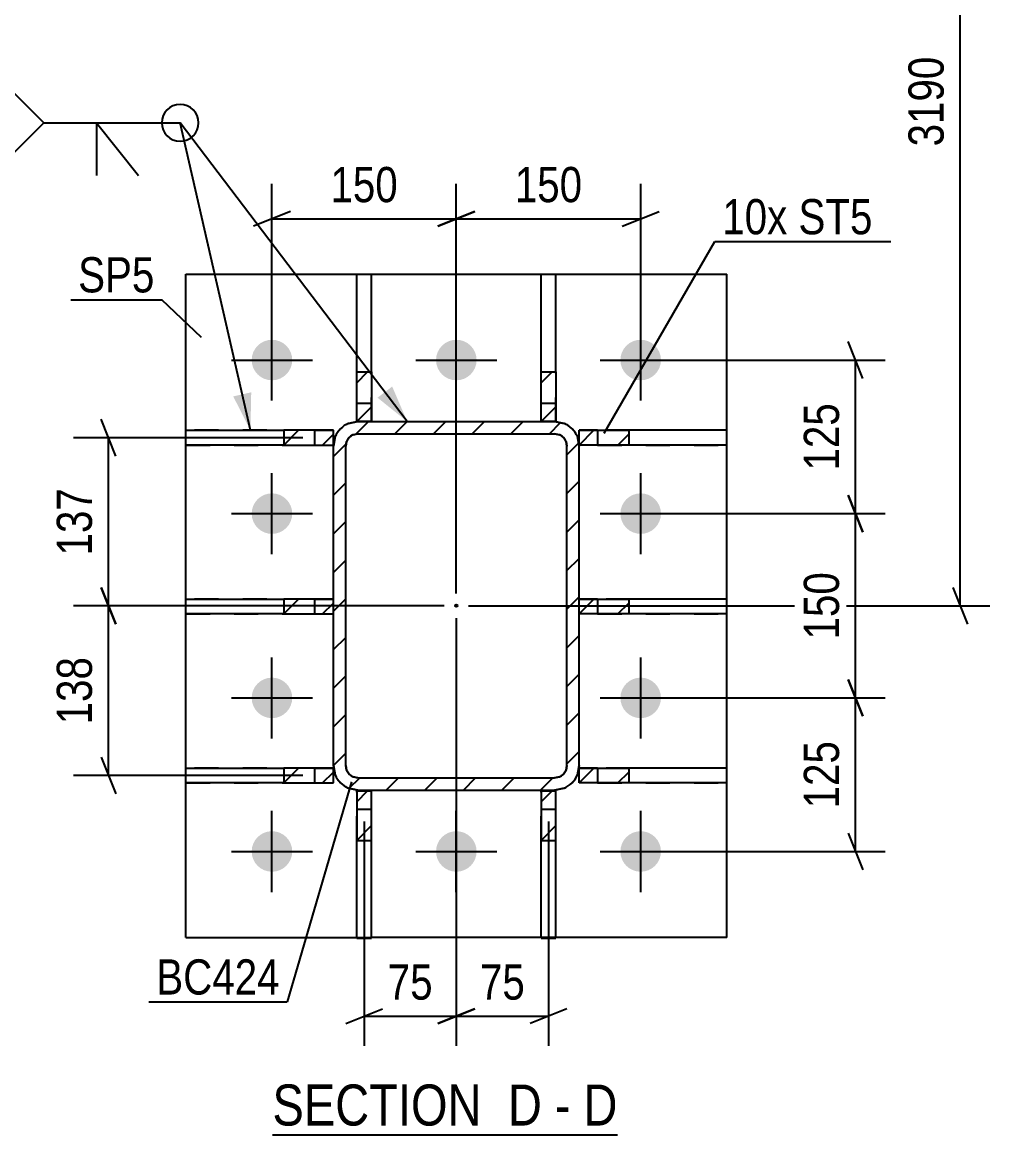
# Model space of a CAD drawing. Header units: millimetres. Extents: x 0 to 1189, y 0 to 841.
# Drawn here: x 419.3 to 498, y 659.9 to 750.4 of the extents above; entities that cross this region are included whole.
import ezdxf

# ---------------------------------------------------------------- set-up
doc = ezdxf.new("R2010")
doc.units = ezdxf.units.MM
doc.linetypes.add('DXK_LINE_DOT2', pattern=[3.9198, 1.9599, -1.9599])
doc.linetypes.add('DXK_LINE_DOT3', pattern=[5.9187, 2.979, -0.9799, 0.9799, -0.9799])
doc.styles.add('Arial', font='ARIAL.TTF', dxfattribs={"height": 0.2})
doc.styles.add('Arial Narrow', font='ARIALN.TTF', dxfattribs={"height": 0.2})

# ---------------------------------------------------------------- blocks, each defined once
blk = doc.blocks.new('Unknown-761549426-13 - 27778')
at = {"color": 6, "linetype": 'Continuous'}
blk.add_line((439.692, 659.895), (467.762, 659.895), dxfattribs=at)
at = {"color": 0, "linetype": 'Continuous'}
for points in [[(457.8, 660.645), (457.8, 664.145), (439.692, 664.145), (439.692, 660.645)], [(461.619, 660.645), (461.619, 664.145), (458.85, 664.145), (458.85, 660.645)], [(463.944, 660.645), (463.944, 664.145), (462.669, 664.145), (462.669, 660.645)], [(467.762, 660.645), (467.762, 664.145), (464.994, 664.145), (464.994, 660.645)]]:
    blk.add_wipeout(points, dxfattribs=at)
at = {"color": 7, "linetype": 'Continuous', "style": 'Arial Narrow'}
for s, height, p in [('SECTION ', 3.3405, (439.692, 660.645)), ('D', 3.34, (458.85, 660.645)), ('D', 3.34, (464.994, 660.645)), ('-', 3.34, (462.669, 660.645))]:
    blk.add_text(s, height=height, dxfattribs=at).set_placement(p)
blk = doc.blocks.new('Part-761549426-27790 - 27778')
at = {"linetype": 'Continuous'}
h = blk.add_hatch(dxfattribs=at)
h.set_pattern_fill('', scale=0.7, style=0, pattern_type=0)
h.set_pattern_definition([(45, (444.6498, 689.953), (-1.57154, 1.57154), [])])
h.paths.add_polyline_path([(444.65, 715.953), (444.65, 689.953), (444.802, 689.188), (445.236, 688.539), (445.884, 688.105), (446.65, 687.953), (462.65, 687.953), (463.415, 688.105), (464.064, 688.539), (464.498, 689.188), (464.65, 689.953), (464.65, 715.953), (464.498, 716.718), (464.064, 717.367), (463.415, 717.801), (462.65, 717.953), (446.65, 717.953), (445.884, 717.801), (445.236, 717.367), (444.802, 716.718)])
h.paths.add_polyline_path([(445.943, 716.66), (446.267, 716.877), (446.65, 716.953), (462.65, 716.953), (463.032, 716.877), (463.357, 716.66), (463.574, 716.336), (463.65, 715.953), (463.65, 689.953), (463.574, 689.57), (463.357, 689.246), (463.032, 689.029), (462.65, 688.953), (446.65, 688.953), (446.267, 689.029), (445.943, 689.246), (445.726, 689.57), (445.65, 689.953), (445.65, 715.953), (445.726, 716.336)])
blk.add_hatch(color=246, dxfattribs=at).paths.add_polyline_path([(454.65, 702.853, -1), (454.65, 703.053, -1)])
at = {"color": 7, "linetype": 'DXK_LINE_DOT2'}
for p, q in [((445.884, 717.801), (446.65, 717.953)), ((446.65, 717.953), (462.65, 717.953)), ((462.65, 717.953), (463.415, 717.801)), ((444.65, 715.953), (444.802, 716.719)), ((445.726, 716.336), (445.65, 715.953)), ((446.65, 716.953), (446.267, 716.877)), ((446.65, 716.953), (462.65, 716.953)), ((463.032, 716.877), (462.65, 716.953)), ((463.65, 715.953), (463.574, 716.336)), ((464.498, 716.719), (464.65, 715.953)), ((444.65, 689.953), (444.65, 715.953)), ((445.65, 689.953), (445.65, 715.953)), ((463.65, 689.953), (463.65, 715.953)), ((464.65, 689.953), (464.65, 715.953)), ((444.802, 689.188), (444.65, 689.953)), ((445.65, 689.953), (445.726, 689.57)), ((463.574, 689.57), (463.65, 689.953)), ((464.65, 689.953), (464.498, 689.188)), ((446.267, 689.029), (446.65, 688.953)), ((446.65, 688.953), (462.65, 688.953)), ((462.65, 688.953), (463.032, 689.029)), ((446.65, 687.953), (445.884, 688.105)), ((446.65, 687.953), (462.65, 687.953)), ((463.415, 688.105), (462.65, 687.953))]:
    blk.add_line(p, q, dxfattribs=at)
at = {"color": 2, "linetype": 'Continuous'}
for p, q in [((446.65, 717.953), (445.884, 717.801)), ((446.65, 717.953), (446.65, 717.953)), ((446.65, 717.953), (462.65, 717.953)), ((462.65, 717.953), (462.65, 717.953)), ((463.415, 717.801), (462.65, 717.953)), ((444.802, 716.718), (444.65, 715.953)), ((445.65, 715.953), (445.726, 716.336)), ((446.267, 716.877), (446.65, 716.953)), ((446.65, 716.953), (446.65, 716.953)), ((446.65, 716.953), (462.65, 716.953)), ((462.65, 716.953), (462.65, 716.953)), ((462.65, 716.953), (463.032, 716.877)), ((463.574, 716.336), (463.65, 715.953)), ((464.65, 715.953), (464.498, 716.718)), ((444.65, 715.953), (444.65, 715.953)), ((444.65, 689.953), (444.65, 715.953)), ((445.65, 715.953), (445.65, 715.953)), ((445.65, 689.953), (445.65, 715.953)), ((463.65, 715.953), (463.65, 715.953)), ((463.65, 689.953), (463.65, 715.953)), ((464.65, 715.953), (464.65, 715.953)), ((464.65, 689.953), (464.65, 715.953)), ((444.65, 689.953), (444.65, 689.953)), ((444.65, 689.953), (444.802, 689.188)), ((445.65, 689.953), (445.65, 689.953)), ((445.726, 689.57), (445.65, 689.953)), ((463.65, 689.953), (463.574, 689.57)), ((463.65, 689.953), (463.65, 689.953)), ((464.498, 689.188), (464.65, 689.953)), ((464.65, 689.953), (464.65, 689.953)), ((446.65, 688.953), (446.267, 689.029)), ((446.65, 688.953), (446.65, 688.953)), ((446.65, 688.953), (462.65, 688.953)), ((463.032, 689.029), (462.65, 688.953)), ((462.65, 688.953), (462.65, 688.953)), ((445.884, 688.105), (446.65, 687.953)), ((446.65, 687.953), (446.65, 687.953)), ((446.65, 687.953), (462.65, 687.953)), ((462.65, 687.953), (463.415, 688.105)), ((462.65, 687.953), (462.65, 687.953))]:
    blk.add_line(p, q, dxfattribs=at)
at = {"color": 7, "linetype": 'DXK_LINE_DOT3'}
blk.add_line((454.65, 702.953), (454.65, 702.953), dxfattribs=at)
at = {"color": 246, "linetype": 'DXK_LINE_DOT2'}
blk.add_line((454.65, 702.953), (454.65, 702.953), dxfattribs=at)
at = {"color": 246, "linetype": 'Continuous'}
blk.add_circle((454.65, 702.953), 0.1, dxfattribs=at)
at = {"color": 7, "linetype": 'DXK_LINE_DOT2'}
for centre, radius, start, end in [((446.65, 715.953), 2, 112.5, 157.5), ((462.65, 715.953), 2, 22.5, 67.5), ((446.65, 715.953), 1, 112.5, 157.5), ((462.65, 715.953), 1, 22.5, 67.5), ((446.65, 689.953), 2, 202.5, 247.5), ((446.65, 689.953), 1, 202.5, 247.5), ((462.65, 689.953), 1, 292.5, 337.5), ((462.65, 689.953), 2, 292.5, 337.5)]:
    blk.add_arc(centre, radius, start, end, dxfattribs=at)
at = {"color": 2, "linetype": 'Continuous'}
for centre, radius, start, end in [((446.65, 715.953), 2, 112.5, 157.5), ((462.65, 715.953), 2, 22.5, 67.5), ((446.65, 715.953), 1, 112.5, 157.5), ((462.65, 715.953), 1, 22.5, 67.5), ((446.65, 689.953), 2, 202.5, 247.5), ((446.65, 689.953), 1, 202.5, 247.5), ((462.65, 689.953), 1, 292.5, 337.5), ((462.65, 689.953), 2, 292.5, 337.5)]:
    blk.add_arc(centre, radius, start, end, dxfattribs=at)
blk = doc.blocks.new('Part-761549426-27815 - 27778')
at = {"color": 2, "linetype": 'Continuous'}
for p, q in [((432.65, 675.953), (432.65, 729.953)), ((432.65, 729.953), (476.65, 729.953)), ((476.65, 675.953), (476.65, 729.953)), ((432.65, 675.953), (446.55, 675.953)), ((461.55, 675.953), (447.75, 675.953)), ((476.65, 675.953), (462.75, 675.953))]:
    blk.add_line(p, q, dxfattribs=at)
at = {"color": 7, "linetype": 'DXK_LINE_DOT2'}
for p, q in [((446.55, 675.953), (447.75, 675.953)), ((462.75, 675.953), (461.55, 675.953))]:
    blk.add_line(p, q, dxfattribs=at)
blk = doc.blocks.new('Part-761549426-27838 - 27778')
at = {"linetype": 'Continuous'}
h = blk.add_hatch(dxfattribs=at)
h.set_pattern_fill('', scale=0.7, style=0, pattern_type=0)
h.set_pattern_definition([(45, (461.5498, 683.8562), (-1.5715, 1.5715), [])])
h.paths.add_polyline_path([(461.55, 687.884), (461.55, 683.856), (462.75, 683.856), (462.75, 687.884)])
at = {"color": 2, "linetype": 'Continuous'}
for p, q in [((461.55, 687.884), (461.55, 687.885)), ((461.55, 687.884), (461.55, 683.856)), ((461.55, 687.884), (462.75, 687.884)), ((462.75, 687.884), (462.75, 687.885)), ((462.75, 683.856), (462.75, 687.884)), ((461.55, 675.885), (461.55, 683.856)), ((461.55, 683.856), (462.75, 683.856)), ((462.75, 675.885), (462.75, 683.856)), ((461.55, 675.885), (462.75, 675.885))]:
    blk.add_line(p, q, dxfattribs=at)
at = {"color": 7, "linetype": 'DXK_LINE_DOT2'}
for p, q in [((461.55, 687.885), (462.75, 687.885)), ((461.55, 683.856), (461.55, 687.884)), ((462.75, 683.856), (462.75, 687.884)), ((461.55, 686.385), (462.75, 686.385))]:
    blk.add_line(p, q, dxfattribs=at)
blk = doc.blocks.new('Part-761549426-27839 - 27778')
at = {"linetype": 'Continuous'}
h = blk.add_hatch(dxfattribs=at)
h.set_pattern_fill('', scale=0.7, style=0, pattern_type=0)
h.set_pattern_definition([(45, (446.5498, 683.8562), (-1.5715, 1.5715), [])])
h.paths.add_polyline_path([(446.55, 687.884), (446.55, 683.856), (447.75, 683.856), (447.75, 687.884)])
at = {"color": 2, "linetype": 'Continuous'}
for p, q in [((446.55, 687.884), (446.55, 687.885)), ((446.55, 687.884), (446.55, 683.856)), ((446.55, 687.884), (447.75, 687.884)), ((447.75, 687.884), (447.75, 687.885)), ((447.75, 683.856), (447.75, 687.884)), ((446.55, 675.885), (446.55, 683.856)), ((446.55, 683.856), (447.75, 683.856)), ((447.75, 675.885), (447.75, 683.856)), ((446.55, 675.885), (447.75, 675.885))]:
    blk.add_line(p, q, dxfattribs=at)
at = {"color": 7, "linetype": 'DXK_LINE_DOT2'}
for p, q in [((446.55, 687.885), (447.75, 687.885)), ((446.55, 683.856), (446.55, 687.884)), ((447.75, 683.856), (447.75, 687.884)), ((446.55, 686.385), (447.75, 686.385))]:
    blk.add_line(p, q, dxfattribs=at)
blk = doc.blocks.new('Part-761549426-27840 - 27778')
at = {"linetype": 'Continuous'}
h = blk.add_hatch(dxfattribs=at)
h.set_pattern_fill('', scale=0.7, style=0, pattern_type=0)
h.set_pattern_definition([(45, (461.5498, 717.953), (-1.5715, 1.5715), [])])
h.paths.add_polyline_path([(461.55, 721.982), (461.55, 717.953), (462.75, 717.953), (462.75, 721.982)])
at = {"color": 2, "linetype": 'Continuous'}
for p, q in [((461.55, 729.953), (462.75, 729.953)), ((461.55, 721.982), (461.55, 729.953)), ((462.75, 721.982), (462.75, 729.953)), ((461.55, 717.953), (461.55, 721.982)), ((461.55, 721.982), (462.75, 721.982)), ((462.75, 721.982), (462.75, 717.953)), ((461.55, 717.953), (461.55, 717.953)), ((462.75, 717.953), (461.55, 717.953)), ((462.75, 717.953), (462.75, 717.953))]:
    blk.add_line(p, q, dxfattribs=at)
at = {"color": 7, "linetype": 'DXK_LINE_DOT2'}
for p, q in [((461.55, 717.953), (461.55, 721.982)), ((462.75, 717.953), (462.75, 721.982)), ((461.55, 719.453), (462.75, 719.453)), ((462.75, 717.953), (461.55, 717.953))]:
    blk.add_line(p, q, dxfattribs=at)
blk = doc.blocks.new('Part-761549426-27841 - 27778')
at = {"linetype": 'Continuous'}
h = blk.add_hatch(dxfattribs=at)
h.set_pattern_fill('', scale=0.7, style=0, pattern_type=0)
h.set_pattern_definition([(45, (446.5498, 717.953), (-1.5715, 1.5715), [])])
h.paths.add_polyline_path([(446.55, 721.982), (446.55, 717.953), (447.75, 717.953), (447.75, 721.982)])
at = {"color": 2, "linetype": 'Continuous'}
for p, q in [((446.55, 729.953), (447.75, 729.953)), ((446.55, 721.982), (446.55, 729.953)), ((447.75, 721.982), (447.75, 729.953)), ((446.55, 717.953), (446.55, 721.982)), ((446.55, 721.982), (447.75, 721.982)), ((447.75, 721.982), (447.75, 717.953)), ((446.55, 717.953), (446.55, 717.953)), ((447.75, 717.953), (446.55, 717.953)), ((447.75, 717.953), (447.75, 717.953))]:
    blk.add_line(p, q, dxfattribs=at)
at = {"color": 7, "linetype": 'DXK_LINE_DOT2'}
for p, q in [((446.55, 717.953), (446.55, 721.982)), ((447.75, 717.953), (447.75, 721.982)), ((446.55, 719.453), (447.75, 719.453)), ((447.75, 717.953), (446.55, 717.953))]:
    blk.add_line(p, q, dxfattribs=at)
blk = doc.blocks.new('Part-761549426-27842 - 27778')
at = {"linetype": 'Continuous'}
h = blk.add_hatch(dxfattribs=at)
h.set_pattern_fill('', scale=0.7, style=0, pattern_type=0)
h.set_pattern_definition([(45, (440.6208, 702.2845), (-1.5715, 1.5715), [])])
h.paths.add_polyline_path([(440.621, 703.484), (440.621, 702.284), (444.65, 702.284), (444.65, 703.484)])
at = {"color": 2, "linetype": 'Continuous'}
for p, q in [((432.65, 703.485), (440.621, 703.484)), ((432.65, 702.285), (432.65, 703.485)), ((444.65, 703.484), (440.621, 703.484)), ((440.621, 703.484), (440.621, 702.284)), ((444.65, 703.484), (444.65, 703.485)), ((444.65, 702.284), (444.65, 703.484)), ((440.621, 702.284), (432.65, 702.285)), ((440.621, 702.284), (444.65, 702.284)), ((444.65, 702.285), (444.65, 702.284))]:
    blk.add_line(p, q, dxfattribs=at)
at = {"color": 7, "linetype": 'DXK_LINE_DOT2'}
for p, q in [((443.15, 703.485), (432.65, 703.485)), ((443.15, 702.285), (443.15, 703.485)), ((443.15, 703.485), (444.65, 703.485)), ((444.65, 702.285), (444.65, 703.484)), ((432.65, 702.285), (443.15, 702.285)), ((443.15, 702.285), (444.65, 702.285))]:
    blk.add_line(p, q, dxfattribs=at)
blk = doc.blocks.new('Part-761549426-27843 - 27778')
at = {"linetype": 'Continuous'}
h = blk.add_hatch(dxfattribs=at)
h.set_pattern_fill('', scale=0.7, style=0, pattern_type=0)
h.set_pattern_definition([(45, (440.6205, 716.0345), (-1.5715, 1.5715), [])])
h.paths.add_polyline_path([(440.62, 717.234), (440.62, 716.034), (444.65, 716.034), (444.65, 717.234)])
at = {"color": 2, "linetype": 'Continuous'}
for p, q in [((432.65, 717.235), (440.62, 717.234)), ((432.65, 716.035), (432.65, 717.235)), ((444.65, 717.234), (440.62, 717.234)), ((440.62, 717.234), (440.62, 716.034)), ((444.65, 717.234), (444.65, 717.235)), ((444.65, 716.034), (444.65, 717.234)), ((440.62, 716.034), (432.65, 716.035)), ((440.62, 716.034), (444.65, 716.034)), ((444.65, 716.035), (444.65, 716.034))]:
    blk.add_line(p, q, dxfattribs=at)
at = {"color": 7, "linetype": 'DXK_LINE_DOT2'}
for p, q in [((443.15, 717.235), (432.65, 717.235)), ((443.15, 716.035), (443.15, 717.235)), ((443.15, 717.235), (444.65, 717.235)), ((444.65, 716.035), (444.65, 717.234)), ((432.65, 716.035), (443.15, 716.035)), ((443.15, 716.035), (444.65, 716.035))]:
    blk.add_line(p, q, dxfattribs=at)
blk = doc.blocks.new('Part-761549426-27844 - 27778')
at = {"linetype": 'Continuous'}
h = blk.add_hatch(dxfattribs=at)
h.set_pattern_fill('', scale=0.7, style=0, pattern_type=0)
h.set_pattern_definition([(45, (440.621, 688.5345), (-1.5715, 1.5715), [])])
h.paths.add_polyline_path([(440.621, 689.734), (440.621, 688.534), (444.65, 688.534), (444.65, 689.734)])
at = {"color": 2, "linetype": 'Continuous'}
for p, q in [((432.65, 689.735), (440.621, 689.734)), ((432.65, 688.535), (432.65, 689.735)), ((444.65, 689.734), (440.621, 689.734)), ((440.621, 689.734), (440.621, 688.534)), ((444.65, 689.734), (444.65, 689.735)), ((444.65, 688.534), (444.65, 689.734)), ((440.621, 688.534), (432.65, 688.535)), ((440.621, 688.534), (444.65, 688.534)), ((444.65, 688.535), (444.65, 688.534))]:
    blk.add_line(p, q, dxfattribs=at)
at = {"color": 7, "linetype": 'DXK_LINE_DOT2'}
for p, q in [((443.15, 689.735), (432.65, 689.735)), ((443.15, 688.535), (443.15, 689.735)), ((443.15, 689.735), (444.65, 689.735)), ((444.65, 688.535), (444.65, 689.734)), ((432.65, 688.535), (443.15, 688.535)), ((443.15, 688.535), (444.65, 688.535))]:
    blk.add_line(p, q, dxfattribs=at)
blk = doc.blocks.new('Part-761549426-27845 - 27778')
at = {"linetype": 'Continuous'}
h = blk.add_hatch(dxfattribs=at)
h.set_pattern_fill('', scale=0.7, style=0, pattern_type=0)
h.set_pattern_definition([(45, (464.6498, 702.2845), (-1.5715, 1.5715), [])])
h.paths.add_polyline_path([(464.65, 703.484), (464.65, 702.284), (468.679, 702.284), (468.679, 703.484)])
at = {"color": 2, "linetype": 'Continuous'}
for p, q in [((464.65, 703.484), (464.65, 703.485)), ((464.65, 702.284), (464.65, 703.484)), ((464.65, 703.484), (468.679, 703.484)), ((476.65, 703.485), (468.679, 703.484)), ((468.679, 703.484), (468.679, 702.284)), ((476.65, 702.285), (476.65, 703.485)), ((464.65, 702.284), (464.65, 702.285)), ((468.679, 702.284), (464.65, 702.284)), ((476.65, 702.285), (468.679, 702.284))]:
    blk.add_line(p, q, dxfattribs=at)
at = {"color": 7, "linetype": 'DXK_LINE_DOT2'}
for p, q in [((466.15, 703.485), (464.65, 703.485)), ((464.65, 702.285), (464.65, 703.484)), ((466.15, 703.485), (466.15, 702.285)), ((476.65, 703.485), (466.15, 703.485)), ((466.15, 702.285), (464.65, 702.285)), ((466.15, 702.285), (476.65, 702.285))]:
    blk.add_line(p, q, dxfattribs=at)
blk = doc.blocks.new('Part-761549426-27846 - 27778')
at = {"linetype": 'Continuous'}
h = blk.add_hatch(dxfattribs=at)
h.set_pattern_fill('', scale=0.7, style=0, pattern_type=0)
h.set_pattern_definition([(45, (464.6498, 716.0345), (-1.5715, 1.5715), [])])
h.paths.add_polyline_path([(464.65, 717.234), (464.65, 716.034), (468.679, 716.034), (468.679, 717.234)])
at = {"color": 2, "linetype": 'Continuous'}
for p, q in [((464.65, 717.234), (464.65, 717.235)), ((464.65, 716.034), (464.65, 717.234)), ((464.65, 717.234), (468.679, 717.234)), ((476.65, 717.235), (468.679, 717.234)), ((468.679, 717.234), (468.679, 716.034)), ((476.65, 716.035), (476.65, 717.235)), ((464.65, 716.034), (464.65, 716.035)), ((468.679, 716.034), (464.65, 716.034)), ((476.65, 716.035), (468.679, 716.034))]:
    blk.add_line(p, q, dxfattribs=at)
at = {"color": 7, "linetype": 'DXK_LINE_DOT2'}
for p, q in [((466.15, 717.235), (464.65, 717.235)), ((464.65, 716.035), (464.65, 717.234)), ((466.15, 717.235), (466.15, 716.035)), ((476.65, 717.235), (466.15, 717.235)), ((466.15, 716.035), (464.65, 716.035)), ((466.15, 716.035), (476.65, 716.035))]:
    blk.add_line(p, q, dxfattribs=at)
blk = doc.blocks.new('Part-761549426-27847 - 27778')
at = {"linetype": 'Continuous'}
h = blk.add_hatch(dxfattribs=at)
h.set_pattern_fill('', scale=0.7, style=0, pattern_type=0)
h.set_pattern_definition([(45, (464.6498, 688.5345), (-1.5715, 1.5715), [])])
h.paths.add_polyline_path([(464.65, 689.734), (464.65, 688.534), (468.678, 688.534), (468.679, 689.734)])
at = {"color": 2, "linetype": 'Continuous'}
for p, q in [((464.65, 689.734), (464.65, 689.735)), ((464.65, 688.534), (464.65, 689.734)), ((464.65, 689.734), (468.679, 689.734)), ((468.679, 689.734), (468.678, 688.534)), ((476.65, 689.735), (468.679, 689.734)), ((476.65, 688.535), (476.65, 689.735)), ((464.65, 688.534), (464.65, 688.535)), ((468.678, 688.534), (464.65, 688.534)), ((476.65, 688.535), (468.678, 688.534))]:
    blk.add_line(p, q, dxfattribs=at)
at = {"color": 7, "linetype": 'DXK_LINE_DOT2'}
for p, q in [((466.15, 689.735), (464.65, 689.735)), ((464.65, 688.535), (464.65, 689.734)), ((466.15, 689.735), (466.15, 688.535)), ((476.65, 689.735), (466.15, 689.735)), ((466.15, 688.535), (464.65, 688.535)), ((466.15, 688.535), (476.65, 688.535))]:
    blk.add_line(p, q, dxfattribs=at)
blk = doc.blocks.new('Bolt-761549426-27863 - 27778')
at = {"linetype": 'Continuous'}
for points in [[(438, 722.953, -1), (441.3, 722.953, -1)], [(453, 722.953, -1), (456.3, 722.953, -1)], [(468, 722.953, -1), (471.3, 722.953, -1)], [(438, 710.453, -1), (441.3, 710.453, -1)], [(468, 710.453, -1), (471.3, 710.453, -1)], [(438, 695.453, -1), (441.3, 695.453, -1)], [(468, 695.453, -1), (471.3, 695.453, -1)], [(438, 682.953, -1), (441.3, 682.953, -1)], [(453, 682.953, -1), (456.3, 682.953, -1)], [(468, 682.953, -1), (471.3, 682.953, -1)]]:
    blk.add_hatch(color=1, dxfattribs=at).paths.add_polyline_path(points)
at = {"color": 1, "linetype": 'Continuous'}
for p, q in [((439.65, 719.653), (439.65, 726.253)), ((454.65, 719.653), (454.65, 726.253)), ((469.65, 719.653), (469.65, 726.253)), ((436.35, 722.953), (442.95, 722.953)), ((451.35, 722.953), (457.95, 722.953)), ((466.35, 722.953), (472.95, 722.953)), ((439.65, 707.153), (439.65, 713.753)), ((469.65, 707.153), (469.65, 713.753)), ((436.35, 710.453), (442.95, 710.453)), ((466.35, 710.453), (472.95, 710.453)), ((439.65, 692.153), (439.65, 698.753)), ((469.65, 692.153), (469.65, 698.753)), ((436.35, 695.453), (442.95, 695.453)), ((466.35, 695.453), (472.95, 695.453)), ((439.65, 679.653), (439.65, 686.253)), ((454.65, 679.653), (454.65, 686.253)), ((469.65, 679.653), (469.65, 686.253)), ((436.35, 682.953), (442.95, 682.953)), ((451.35, 682.953), (457.95, 682.953)), ((466.35, 682.953), (472.95, 682.953))]:
    blk.add_line(p, q, dxfattribs=at)
blk = doc.blocks.new('StraightDimension-761549426-28404 - 27778')
at = {"color": 7, "linetype": 'Continuous'}
for p, q in [((426.954, 715.134), (425.754, 718.134)), ((442.15, 716.634), (423.504, 716.634)), ((426.354, 702.951), (426.354, 716.634)), ((425.754, 704.451), (426.954, 701.451)), ((453.65, 702.951), (423.504, 702.951))]:
    blk.add_line(p, q, dxfattribs=at)
at = {"color": 0}
blk.add_wipeout([(425.604, 713.135), (421.404, 713.135), (421.404, 706.45), (425.604, 706.45)], dxfattribs=at)
at = {"color": 3, "style": 'Arial Narrow'}
blk.add_text('137', height=2.8633, rotation=90.00021, dxfattribs=at).set_placement((425.004, 707.05))
blk = doc.blocks.new('StraightDimension-761549426-28309 - 27778')
at = {"color": 7, "linetype": 'Continuous'}
for p, q in [((496.25, 783.553), (495.05, 786.553)), ((455.65, 785.053), (498.05, 785.053)), ((495.65, 702.949), (495.65, 785.053)), ((495.05, 704.449), (496.25, 701.449)), ((455.65, 702.949), (498.05, 702.949))]:
    blk.add_line(p, q, dxfattribs=at)
at = {"color": 0}
blk.add_wipeout([(494.9, 748.257), (490.7, 748.257), (490.7, 739.745), (494.9, 739.745)], dxfattribs=at)
at = {"color": 3, "style": 'Arial Narrow'}
blk.add_text('3190', height=2.8633, rotation=90.00021, dxfattribs=at).set_placement((494.3, 740.345))
blk = doc.blocks.new('StraightDimension-761549426-28385 - 27778')
at = {"color": 7, "linetype": 'Continuous'}
for p, q in [((454.65, 703.949), (454.65, 737.303)), ((469.65, 723.953), (469.65, 737.303)), ((456.15, 735.053), (453.15, 733.853)), ((454.65, 734.453), (469.65, 734.453)), ((468.15, 733.853), (471.15, 735.053))]:
    blk.add_line(p, q, dxfattribs=at)
at = {"color": 0}
blk.add_wipeout([(465.492, 735.203), (465.492, 739.403), (458.808, 739.403), (458.808, 735.203)], dxfattribs=at)
at = {"color": 3, "style": 'Arial Narrow'}
blk.add_text('150', height=2.8633, dxfattribs=at).set_placement((459.408, 735.803))
blk = doc.blocks.new('StraightDimension-761549426-27994 - 27778')
at = {"color": 7, "linetype": 'Continuous'}
for p, q in [((487.737, 721.453), (486.537, 724.453)), ((470.65, 722.953), (489.537, 722.953)), ((487.137, 710.453), (487.137, 722.953)), ((486.537, 711.953), (487.737, 708.953)), ((470.65, 710.453), (489.537, 710.453))]:
    blk.add_line(p, q, dxfattribs=at)
at = {"color": 0}
blk.add_wipeout([(486.386, 720.045), (482.186, 720.045), (482.187, 713.361), (486.387, 713.361)], dxfattribs=at)
at = {"color": 3, "style": 'Arial Narrow'}
blk.add_text('125', height=2.8633, rotation=90.00021, dxfattribs=at).set_placement((485.787, 713.961))
blk = doc.blocks.new('StraightDimension-761549426-28376 - 27778')
at = {"color": 7, "linetype": 'Continuous'}
for p, q in [((454.65, 701.951), (454.65, 667.145)), ((447.15, 685.385), (447.15, 667.145)), ((445.65, 668.945), (448.65, 670.145)), ((456.15, 670.145), (453.15, 668.945)), ((447.15, 669.545), (454.65, 669.545))]:
    blk.add_line(p, q, dxfattribs=at)
at = {"color": 0}
blk.add_wipeout([(453.328, 670.295), (453.328, 674.495), (448.472, 674.495), (448.472, 670.295)], dxfattribs=at)
at = {"color": 3, "style": 'Arial Narrow'}
blk.add_text('75', height=2.8633, dxfattribs=at).set_placement((449.072, 670.895))
blk = doc.blocks.new('StraightDimension-761549426-28405 - 27778')
at = {"color": 7, "linetype": 'Continuous'}
for p, q in [((426.954, 701.451), (425.754, 704.451)), ((453.65, 702.951), (423.504, 702.951)), ((426.354, 689.134), (426.354, 702.951)), ((425.754, 690.634), (426.954, 687.634)), ((442.15, 689.134), (423.504, 689.134))]:
    blk.add_line(p, q, dxfattribs=at)
at = {"color": 0}
blk.add_wipeout([(425.604, 699.385), (421.404, 699.385), (421.404, 692.7), (425.604, 692.7)], dxfattribs=at)
at = {"color": 3, "style": 'Arial Narrow'}
blk.add_text('138', height=2.8633, rotation=90.00021, dxfattribs=at).set_placement((425.004, 693.3))
blk = doc.blocks.new('StraightDimension-761549426-27995 - 27778')
at = {"color": 7, "linetype": 'Continuous'}
for p, q in [((487.737, 708.953), (486.537, 711.953)), ((470.65, 710.453), (489.537, 710.453)), ((487.137, 695.453), (487.137, 710.453)), ((486.537, 696.953), (487.737, 693.953)), ((470.65, 695.453), (489.537, 695.453))]:
    blk.add_line(p, q, dxfattribs=at)
at = {"color": 0}
blk.add_wipeout([(486.386, 706.295), (482.186, 706.295), (482.187, 699.611), (486.387, 699.611)], dxfattribs=at)
at = {"color": 3, "style": 'Arial Narrow'}
blk.add_text('150', height=2.8633, rotation=90.00021, dxfattribs=at).set_placement((485.787, 700.211))
blk = doc.blocks.new('StraightDimension-761549426-27996 - 27778')
at = {"color": 7, "linetype": 'Continuous'}
for p, q in [((487.737, 693.953), (486.537, 696.953)), ((470.65, 695.453), (489.537, 695.453)), ((487.137, 682.953), (487.137, 695.453)), ((486.537, 684.453), (487.737, 681.453)), ((470.65, 682.953), (489.537, 682.953))]:
    blk.add_line(p, q, dxfattribs=at)
at = {"color": 0}
blk.add_wipeout([(486.386, 692.545), (482.186, 692.545), (482.187, 685.861), (486.387, 685.861)], dxfattribs=at)
at = {"color": 3, "style": 'Arial Narrow'}
blk.add_text('125', height=2.8633, rotation=90.00021, dxfattribs=at).set_placement((485.787, 686.461))
blk = doc.blocks.new('StraightDimension-761549426-28375 - 27778')
at = {"color": 7, "linetype": 'Continuous'}
for p, q in [((454.65, 701.951), (454.65, 667.145)), ((462.15, 685.385), (462.15, 667.145)), ((453.15, 668.945), (456.15, 670.145)), ((463.65, 670.145), (460.65, 668.945)), ((454.65, 669.545), (462.15, 669.545))]:
    blk.add_line(p, q, dxfattribs=at)
at = {"color": 0}
blk.add_wipeout([(460.828, 670.295), (460.828, 674.495), (455.972, 674.495), (455.972, 670.295)], dxfattribs=at)
at = {"color": 3, "style": 'Arial Narrow'}
blk.add_text('75', height=2.8633, dxfattribs=at).set_placement((456.572, 670.895))
blk = doc.blocks.new('StraightDimension-761549426-28386 - 27778')
at = {"color": 7, "linetype": 'Continuous'}
for p, q in [((439.65, 723.953), (439.65, 737.303)), ((454.65, 703.949), (454.65, 737.303)), ((441.15, 735.053), (438.15, 733.853)), ((439.65, 734.453), (454.65, 734.453)), ((453.15, 733.853), (456.15, 735.053))]:
    blk.add_line(p, q, dxfattribs=at)
at = {"color": 0}
blk.add_wipeout([(450.492, 735.203), (450.492, 739.403), (443.808, 739.403), (443.808, 735.203)], dxfattribs=at)
at = {"color": 3, "style": 'Arial Narrow'}
blk.add_text('150', height=2.8633, dxfattribs=at).set_placement((444.408, 735.803))
blk = doc.blocks.new('WeldMark-761549426-28535 - 27778')
at = {"linetype": 'Continuous'}
for points in [[(437.963, 720.326), (437.9, 717.235), (436.5, 719.992)], [(437.963, 720.326), (437.9, 717.235), (436.5, 719.992)], [(449.432, 720.796), (450.65, 717.953), (448.238, 719.888)]]:
    blk.add_hatch(color=30, dxfattribs=at).paths.add_polyline_path(points)
at = {"color": 30, "linetype": 'Continuous'}
for p in [(421.08, 742.266), (437.9, 717.235), (450.65, 717.953), (437.9, 717.235)]:
    blk.add_line(p, (432.18, 742.266), dxfattribs=at)
at = {"color": 3, "linetype": 'Continuous'}
for q in [(428.794, 737.98), (425.365, 737.98)]:
    blk.add_line((425.365, 742.266), q, dxfattribs=at)
for start, end in [(90, 270), (270, 90)]:
    blk.add_arc((432.18, 742.266), 1.5, start, end, dxfattribs=at)
at = {"color": 0, "linetype": 'Continuous'}
blk.add_wipeout([(417.18, 741.366), (417.18, 744.366), (409.404, 744.366), (409.404, 741.366)], dxfattribs=at)
blk.add_wipeout([(417.18, 741.366), (417.18, 744.366), (409.404, 744.366), (409.404, 741.366)], dxfattribs=at)
at = {"color": 3, "linetype": 'Continuous'}
for q in [(416.794, 746.552), (416.794, 737.98)]:
    blk.add_line((421.08, 742.266), q, dxfattribs=at)
at = {"color": 3, "linetype": 'Continuous', "style": 'Arial'}
blk.add_text('TYP', height=2.8652, dxfattribs=at).set_placement((409.404, 741.366))
blk = doc.blocks.new('Mark-761549426-28315 - 27778')
at = {"color": 30, "linetype": 'Continuous'}
for p in [(446.109, 688.619), (429.64, 670.709)]:
    blk.add_line(p, (440.888, 670.709), dxfattribs=at)
at = {"color": 0}
blk.add_wipeout([(440.288, 671.309), (440.288, 674.309), (430.24, 674.309), (430.24, 671.309)], dxfattribs=at)
blk.add_wipeout([(440.288, 671.309), (440.288, 674.309), (430.24, 674.309), (430.24, 671.309)], dxfattribs=at)
at = {"color": 3, "style": 'Arial Narrow'}
blk.add_text('BC424', height=2.8633, dxfattribs=at).set_placement((430.24, 671.309))
blk = doc.blocks.new('Mark-761549426-28318 - 27778')
at = {"color": 30, "linetype": 'Continuous'}
for p in [(423.282, 727.86), (433.919, 724.797)]:
    blk.add_line(p, (430.693, 727.86), dxfattribs=at)
at = {"color": 0}
blk.add_wipeout([(430.093, 728.46), (430.093, 731.46), (423.882, 731.46), (423.882, 728.46)], dxfattribs=at)
blk.add_wipeout([(430.093, 728.46), (430.093, 731.46), (423.882, 731.46), (423.882, 728.46)], dxfattribs=at)
at = {"color": 3, "style": 'Arial Narrow'}
blk.add_text('SP5', height=2.8633, dxfattribs=at).set_placement((423.882, 728.46))
blk = doc.blocks.new('MarkSet-761549426-38635 - 27778')
at = {"color": 30, "linetype": 'Continuous'}
for p, q in [((466.689, 717.001), (475.689, 732.589)), ((475.689, 732.589), (490.015, 732.589))]:
    blk.add_line(p, q, dxfattribs=at)
at = {"color": 0}
for points in [[(481.589, 733.189), (481.589, 736.189), (476.289, 736.189), (476.289, 733.189)], [(488.515, 733.189), (488.515, 736.189), (482.489, 736.189), (482.489, 733.189)]]:
    blk.add_wipeout(points, dxfattribs=at)
for points in [[(481.589, 733.189), (481.589, 736.189), (476.289, 736.189), (476.289, 733.189)], [(488.515, 733.189), (488.515, 736.189), (482.489, 736.189), (482.489, 733.189)]]:
    blk.add_wipeout(points, dxfattribs=at)
at = {"color": 3, "style": 'Arial Narrow'}
for s, p in [('10x', (476.289, 733.189)), ('ST5', (482.489, 733.189))]:
    blk.add_text(s, height=2.8633, dxfattribs=at).set_placement(p)

msp = doc.modelspace()

# ---------------------------------------------------------------- block references
for name in ['Part-761549426-27815 - 27778', 'Part-761549426-27841 - 27778', 'Part-761549426-27840 - 27778', 'Bolt-761549426-27863 - 27778', 'Part-761549426-27843 - 27778', 'Part-761549426-27790 - 27778', 'Part-761549426-27846 - 27778', 'Part-761549426-27842 - 27778', 'Part-761549426-27845 - 27778', 'Part-761549426-27844 - 27778', 'Part-761549426-27847 - 27778', 'Part-761549426-27839 - 27778', 'Part-761549426-27838 - 27778', 'Unknown-761549426-13 - 27778']:
    msp.add_blockref(name, (0, 0))

# ---------------------------------------------------------------- next in the draw order: block references
for name in ['StraightDimension-761549426-28309 - 27778', 'StraightDimension-761549426-28404 - 27778']:
    msp.add_blockref(name, (0, 0))

# ---------------------------------------------------------------- next in the draw order: block references
for name in ['StraightDimension-761549426-28385 - 27778', 'StraightDimension-761549426-28376 - 27778']:
    msp.add_blockref(name, (0, 0))

# ---------------------------------------------------------------- next in the draw order: block references
for name in ['StraightDimension-761549426-27994 - 27778', 'StraightDimension-761549426-28405 - 27778']:
    msp.add_blockref(name, (0, 0))

# ---------------------------------------------------------------- next in the draw order: block references
for name in ['StraightDimension-761549426-28386 - 27778', 'MarkSet-761549426-38635 - 27778', 'StraightDimension-761549426-27995 - 27778', 'StraightDimension-761549426-28375 - 27778', 'Mark-761549426-28315 - 27778']:
    msp.add_blockref(name, (0, 0))

# ---------------------------------------------------------------- next in the draw order: block references
for name in ['WeldMark-761549426-28535 - 27778', 'StraightDimension-761549426-27996 - 27778']:
    msp.add_blockref(name, (0, 0))

# ---------------------------------------------------------------- next in the draw order: block references
msp.add_blockref('Mark-761549426-28318 - 27778', (0, 0))

doc.saveas('drawing.dxf')
